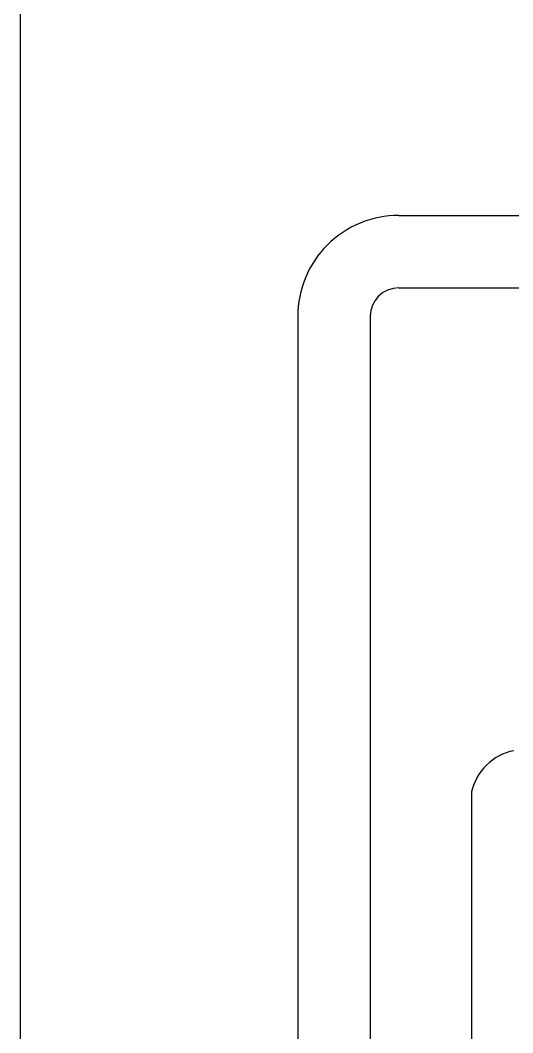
# Model space of a CAD drawing. Header units: millimetres. Extents: x 81856 to 91441, y 211852 to 275626.
# Drawn here: x 86151 to 86237.1, y 275146 to 275323.1 of the extents above; entities that cross this region are included whole.
import ezdxf

# ---------------------------------------------------------------- set-up
doc = ezdxf.new("R2010")
doc.units = ezdxf.units.MM
doc.header["$LTSCALE"] = 2

msp = doc.modelspace()

# ---------------------------------------------------------------- linework, layer by layer
for p, q in [((86217.149, 275288.931), (86228.785, 275288.931)), ((86228.785, 275288.931), (86322.687, 275288.927)), ((86217.144, 275276.276), (86228.785, 275276.276)), ((86228.785, 275276.277), (86304.464, 275276.277)), ((86199.488, 275271.271), (86199.488, 275085.751)), ((86212.144, 275271.276), (86212.144, 275085.751)), ((86229.879, 275188.091), (86229.879, 275055.846))]:
    msp.add_line(p, q)
msp.add_lwpolyline([(86150.987, 274937.11), (87130.082, 274937.11), (87130.082, 275536.135), (86150.987, 275536.135)], close=True)
for centre, radius, start, end in [((86217.148, 275271.271), 17.66, 89.99778, 180), ((86217.144, 275271.276), 5, 90, 180), ((86239.004, 275186.132), 9.333, 100.76105, 167.88316)]:
    msp.add_arc(centre, radius, start, end)

doc.saveas('drawing.dxf')
